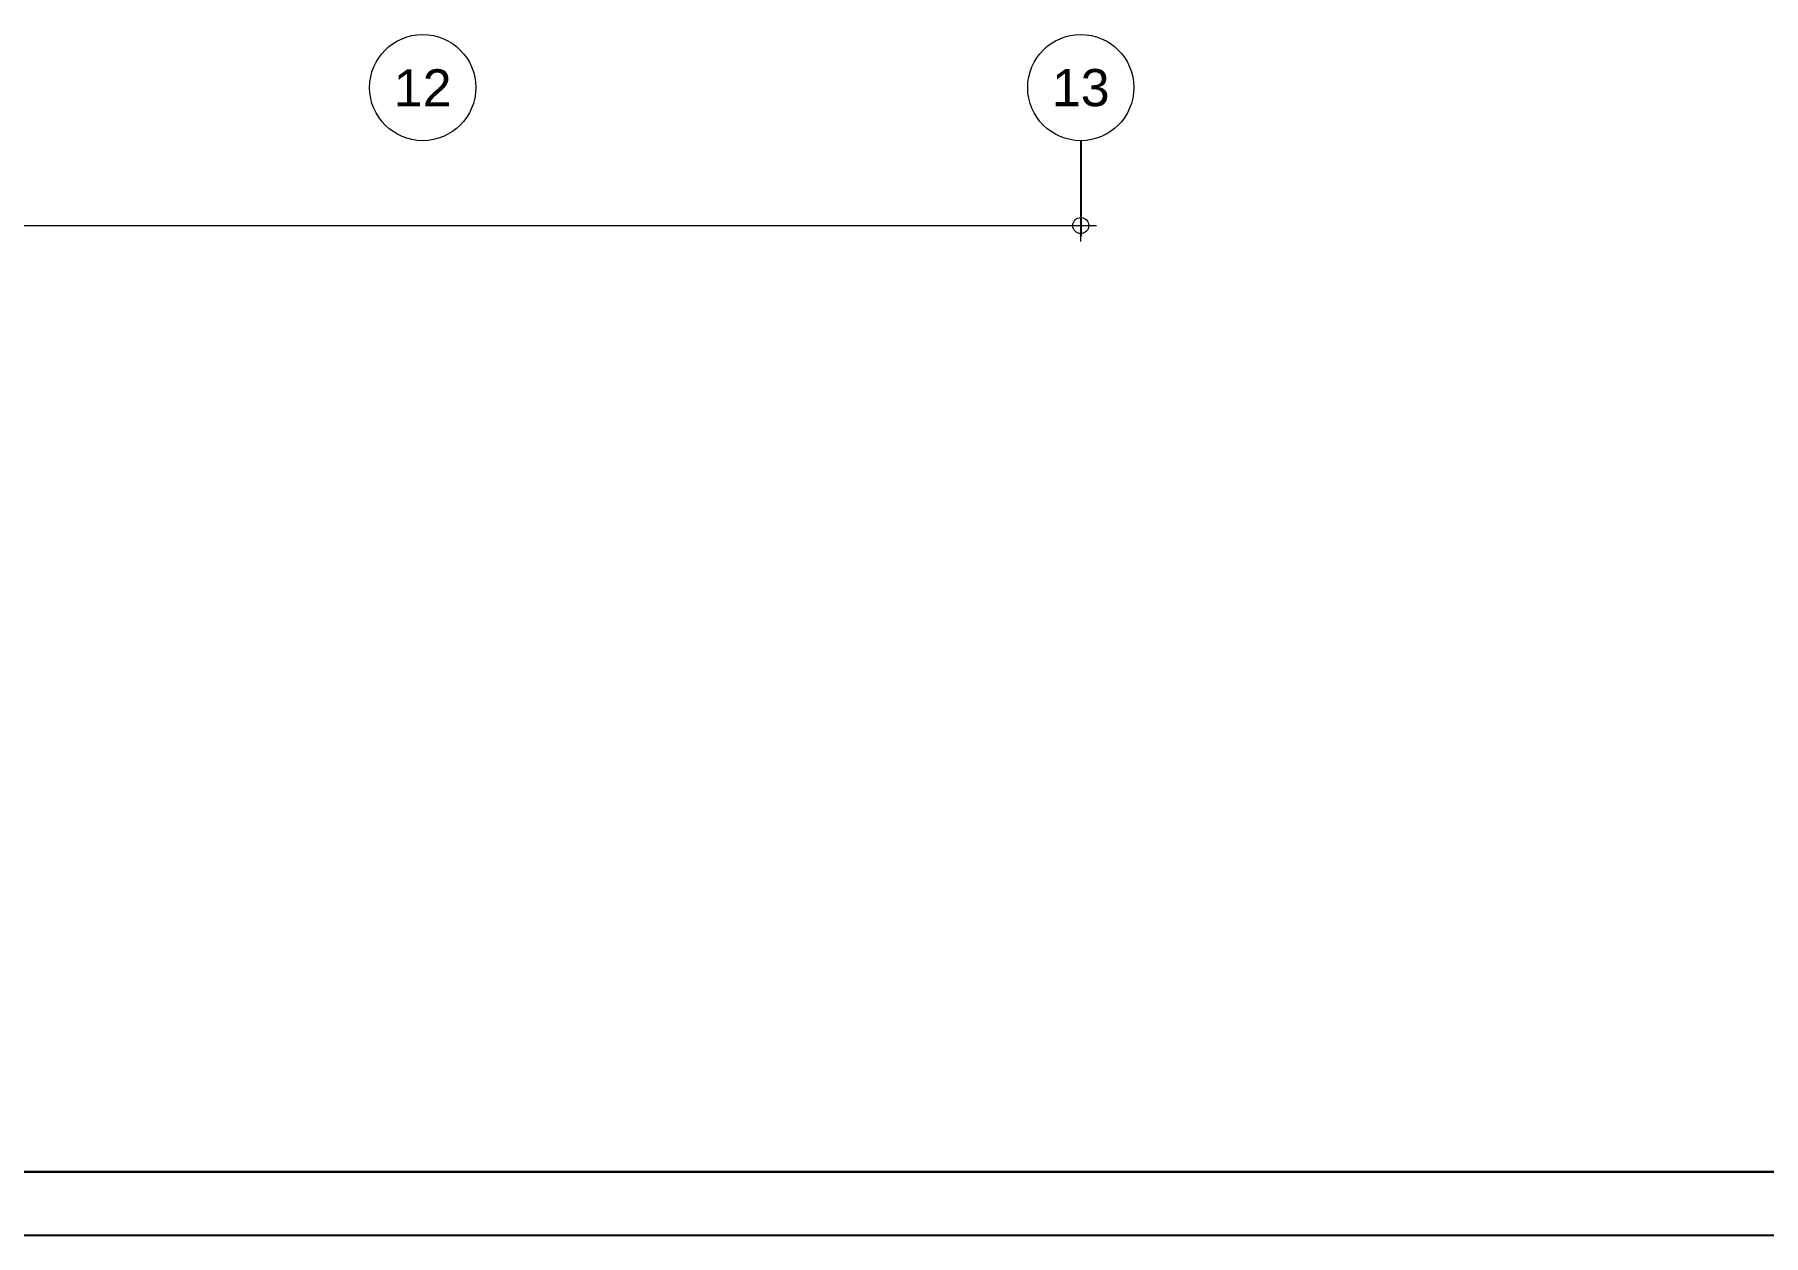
# Model space of a CAD drawing. Header units: millimetres. Extents: x -324 to 75, y -297 to 74.
# Drawn here: x -55.88 to -39.59, y -15.09 to -3.78 of the extents above; entities that cross this region are included whole.
import ezdxf
from ezdxf.enums import TextEntityAlignment as Align

# ---------------------------------------------------------------- set-up
doc = ezdxf.new("R2010")
doc.units = ezdxf.units.MM
doc.layers.get('defpoints').update_dxf_attribs({"color": 1})
for name, color, linetype, lineweight in [('KOP', 7, 'Continuous', 20), ('KOP GARIS', 1, 'Continuous', 30), ('u', 6, 'Continuous', 20)]:
    doc.layers.add(name, color=color, linetype=linetype, lineweight=lineweight)
doc.styles.add('BOLD', font='arial.ttf')
doc.styles.add('S', font='simplex', dxfattribs={"width": 0.75})
doc.styles.get("Standard").update_dxf_attribs({"font": 'arial.ttf'})
doc.dimstyles.new('sk-100', dxfattribs={"dimtxt": 0.35, "dimasz": 0.15, "dimexe": 0.1, "dimexo": 0, "dimgap": 0.15, "dimtad": 1, "dimdec": 0, "dimlfac": 100, "dimzin": 0, "dimdsep": 46, "dimtxsty": 'Standard', "dimblk": 'BULAT', "dimcen": 0.09, "dimclrd": 256, "dimclre": 256, "dimclrt": 256, "dimadec": 0, "dimazin": 0, "dimtfac": 1, "dimtdec": 0, "dimtofl": 0, "dimtmove": 0, "dimatfit": 3, "dimldrblk": 'BULAT', "dimfxl": 1, "dimtolj": 1, "dimtzin": 0, "dimlwd": -1, "dimarcsym": 0})

# ---------------------------------------------------------------- blocks, each defined once
blk = doc.blocks.new('KOP A3 DED')
blk.add_lwpolyline([(-21, 29.697), (21, 29.697), (21, 0), (-21, 0), (-21, 29.697)])
at = {"layer": 'KOP GARIS'}
blk.add_lwpolyline([(-20.8, 29.497), (20.8, 29.497), (20.8, 0.2), (-20.8, 0.2)], close=True, dxfattribs=at)
at = {"layer": 'KOP', "style": 'BOLD'}
for tag, p in [('JUDUL1', (15.9445, 4.0923)), ('JUDUL2', (15.9445, 3.7473)), ('JUDUL3', (15.9445, 3.4272)), ('NO', (17.2146, 1.1006)), ('REFF', (17.207, 0.7266)), ('FILE', (17.1894, 0.3359))]:
    blk.add_attdef(tag, p, '', height=0.12, dxfattribs=at)
for tag, p in [('SCALE1', (18.1706, 1.9482)), ('NAME', (16.3626, 1.7379)), ('SCALE2', (18.1692, 1.7325)), ('DATE', (19.9002, 1.7571)), ('SCALE3', (18.17, 1.521))]:
    blk.add_attdef(tag, text='', height=0.12, dxfattribs=at).set_placement(p, align=Align.MIDDLE_CENTER)
blk = doc.blocks.new('BULAT')
for p, q in [((-1, 0), (1, 0)), ((0, -1), (0, 1))]:
    blk.add_line(p, q)
blk.add_circle((0, 0), 0.5)
blk = doc.blocks.new('*D136')
at = {"layer": 'defpoints', "color": 0}
for p in [(-120.426, -4.779), (-46.026, -4.779), (-46.026, -5.579)]:
    blk.add_point(p, dxfattribs=at)
at = {"layer": 'u', "lineweight": -2}
for p, q in [((-120.426, -4.779), (-120.426, -5.679)), ((-46.026, -4.779), (-46.026, -5.679))]:
    blk.add_line(p, q, dxfattribs=at)
at = {"layer": 'u'}
blk.add_line((-120.276, -5.579), (-46.176, -5.579), dxfattribs=at)
at = {"layer": 'u', "xscale": 0.15, "yscale": 0.15, "zscale": 0.15, "rotation": 180}
blk.add_blockref('BULAT', (-120.426, -5.579), dxfattribs=at)
at = {"layer": 'u', "xscale": 0.15, "yscale": 0.15, "zscale": 0.15}
blk.add_blockref('BULAT', (-46.026, -5.579), dxfattribs=at)
at = {"layer": 'u', "insert": (-83.226, -5.251), "char_height": 0.35, "attachment_point": 5}
blk.add_mtext('\\A1;7440', dxfattribs=at)
blk = doc.blocks.new('NAV')
blk.add_circle((0, -0.4), 0.4)
at = {"style": 'S', "width": 0.75, "flags": 4}
blk.add_attdef('AV', text='', height=0.3, dxfattribs=at).set_placement((0, -0.4), align=Align.MIDDLE)

msp = doc.modelspace()

# ---------------------------------------------------------------- block references
at = {"xscale": 3, "yscale": 3, "zscale": 3}
msp.add_blockref('KOP A3 DED', (-72.209, -15.093), dxfattribs=at)
at = {"layer": 'u'}
ref = msp.add_blockref('NAV', (-52.226, -3.779), dxfattribs=dict(at, xscale=1.25, yscale=1.25, zscale=1.25))
ref.add_attrib('AV', '12', dxfattribs={"layer": '0', "height": 0.35, "flags": 4}).set_placement((-52.226, -4.279), align=Align.MIDDLE)
ref = msp.add_blockref('NAV', (-46.026, -3.779), dxfattribs=dict(at, xscale=1.25, yscale=1.25, zscale=1.25))
ref.add_attrib('AV', '13', dxfattribs={"layer": '0', "height": 0.35, "flags": 4}).set_placement((-46.026, -4.279), align=Align.MIDDLE)

# ---------------------------------------------------------------- dimensions: what is measured, and where the dimension line sits
dim = msp.add_linear_dim(base=(-46.026, -5.579), p1=(-120.426, -4.779), p2=(-46.026, -4.779), dimstyle='sk-100', dxfattribs=at)
dim.commit()
dim.dimension.update_dxf_attribs({"geometry": '*D136', "text_midpoint": (-83.226, -5.579), "dimtype": 160})

doc.saveas('drawing.dxf')
